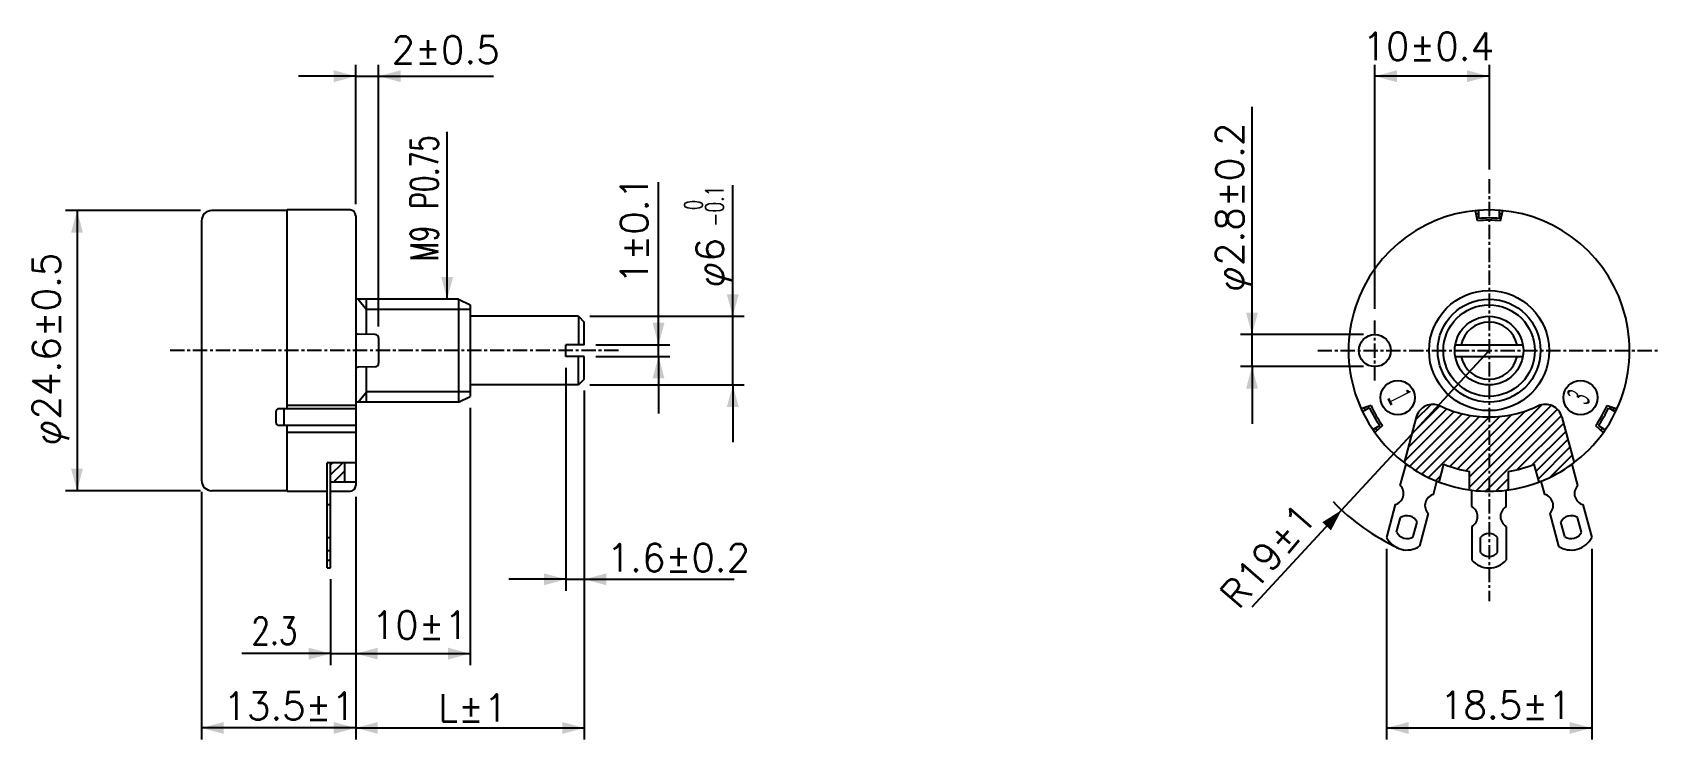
# Model space of a CAD drawing. Extents: x 227 to 370, y 140 to 279.
# Drawn here: x 227.2 to 369.7, y 216.9 to 278.7 of the extents above; entities outside this region: 1.
import ezdxf
from ezdxf.enums import TextEntityAlignment as Align

# ---------------------------------------------------------------- set-up
doc = ezdxf.new("R2010")
doc.units = 0
doc.linetypes.add('CENTER', pattern=[2, 1.25, -0.25, 0.25, -0.25])
doc.layers.get('0').update_dxf_attribs({"linetype": 'CONTINUOUS'})
for name, color, linetype in [('CENTER', 7, 'CONTINUOUS'), ('LINE', 7, 'CONTINUOUS'), ('SUNPOU', 7, 'CONTINUOUS')]:
    doc.layers.add(name, color=color, linetype=linetype)
doc.styles.get("Standard").update_dxf_attribs({"font": 'TXT', "bigfont": 'BIGFONT'})

# ---------------------------------------------------------------- blocks, each defined once
blk = doc.blocks.new('*X0')
at = {"color": 0}
for p, q in [((347.29, 241.23), (351.65, 245.58)), ((347.61, 242.43), (351, 245.82)), ((347.73, 240.78), (352.34, 245.39)), ((348.26, 244.85), (349.62, 246.21)), ((348.26, 240.43), (353.07, 245.24)), ((348.41, 244.11), (350.38, 246.09)), ((348.82, 240.1), (353.86, 245.14)), ((349.41, 239.8), (354.7, 245.1)), ((354.7, 241.56), (359.32, 246.18)), ((354.7, 240.68), (360.14, 246.12)), ((354.7, 239.8), (360.68, 245.78)), ((354.7, 242.45), (357.88, 245.63)), ((354.7, 243.33), (356.67, 245.3)), ((354.7, 238.91), (361.03, 245.24)), ((354.7, 244.21), (355.64, 245.15)), ((354.7, 245.1), (354.71, 245.11)), ((347.94, 243.64), (348.41, 244.11)), ((351.26, 240.78), (354.7, 244.21)), ((357.17, 240.5), (361.22, 244.55)), ((358.44, 240.88), (361.41, 243.85)), ((351.94, 240.57), (354.7, 243.33)), ((352.66, 240.4), (354.7, 242.45)), ((358.82, 240.38), (361.59, 243.15)), ((359, 239.68), (361.78, 242.46)), ((353, 239.86), (354.7, 241.56)), ((360.03, 239.82), (361.97, 241.76)), ((350.02, 239.53), (350.48, 240)), ((353, 238.98), (354.7, 240.68)), ((353.56, 238.66), (354.7, 239.8)), ((355.29, 238.62), (356.4, 239.73)), ((354.4, 238.61), (354.7, 238.91)), ((356.26, 238.71), (356.4, 238.84))]:
    blk.add_line(p, q, dxfattribs=at)
blk = doc.blocks.new('*X1')
at = {"color": 0}
for p, q in [((253.3, 240.04), (254.37, 241.11)), ((253.3, 240.93), (253.49, 241.11)), ((253.55, 239.41), (254.5, 240.36)), ((254.44, 239.41), (254.5, 239.47))]:
    blk.add_line(p, q, dxfattribs=at)

msp = doc.modelspace()

# ---------------------------------------------------------------- linework, layer by layer
at = {"linetype": 'CONTINUOUS'}
for p, q in [((242, 262.26), (242, 239.56)), ((249.5, 263.16), (242.9, 263.16)), ((353.8, 262.47), (353.8, 263.17)), ((355.6, 262.47), (355.6, 263.17)), ((275, 253.91), (265.5, 253.91)), ((275, 253.91), (275.5, 253.41)), ((275, 253.91), (275, 251.41)), ((275.5, 251.41), (275.5, 253.41)), ((275.5, 251.41), (273.9, 251.41)), ((273.9, 250.41), (273.9, 251.41)), ((351.74, 251.41), (357.66, 251.41)), ((275.5, 250.41), (273.9, 250.41)), ((275, 247.91), (275, 250.41)), ((275.5, 248.41), (275.5, 250.41)), ((351.74, 250.41), (357.66, 250.41)), ((275.5, 248.41), (275, 247.91)), ((275, 247.91), (265.5, 247.91)), ((248.5, 245.53), (248.5, 244.66)), ((249.5, 245.83), (248.8, 245.83)), ((249.21, 245.83), (249.21, 244.36)), ((344.23, 245.9), (343.63, 245.55)), ((365.17, 245.9), (365.77, 245.55)), ((249.5, 244.36), (248.8, 244.36)), ((345.13, 244.35), (344.53, 243.99)), ((364.27, 244.35), (364.87, 243.99)), ((249.5, 238.66), (242.9, 238.66)), ((255.5, 238.11), (255.5, 216.91)), ((255.5, 224.41), (260.5, 224.41))]:
    msp.add_line(p, q, dxfattribs=at)
at = {"linetype": 'CENTER'}
msp.add_line((344.7, 248.29), (344.7, 253.57), dxfattribs=at)
at = {"linetype": 'CONTINUOUS'}
msp.add_circle((354.7, 250.91), 3, dxfattribs=at)
for centre, radius, start, end in [((242.9, 262.26), 0.9, 90, 180), ((255, 262.71), 0.5, 0, 90), ((354.7, 250.91), 11.6, 85.5502, 94.4498), ((354.7, 250.91), 2.5, 11.537, 168.463), ((354.7, 250.91), 2.5, 191.537, 348.463), ((248.8, 245.53), 0.3, 90, 180), ((354.7, 250.91), 11.6, 205.5502, 214.4498), ((354.7, 250.91), 11.6, 325.5502, 334.4498), ((248.8, 244.66), 0.3, 180, 270), ((242.9, 239.56), 0.9, 180, 270)]:
    msp.add_arc(centre, radius, start, end, dxfattribs=at)
for points in [[(346.63, 275.43), (346.63, 274.39), (344.7, 274.91)], [(352.77, 274.39), (352.77, 275.43), (354.7, 274.91)], [(333.43, 254.24), (334.47, 254.24), (333.95, 252.31)], [(334.47, 247.58), (333.43, 247.58), (333.95, 249.51)], [(340.86, 235.19), (340.1, 235.9), (341.79, 236.96)], [(257.43, 224.93), (257.43, 223.89), (255.5, 224.41)], [(347.65, 218.43), (347.65, 217.39), (345.72, 217.91)], [(361.75, 217.39), (361.75, 218.43), (363.68, 217.91)]]:
    msp.add_solid(points)
at = {"layer": 'CENTER', "linetype": 'CENTER'}
for p, q in [((354.7, 265.91), (354.7, 229.01)), ((278.5, 250.91), (239, 250.91)), ((339.7, 250.91), (369.7, 250.91))]:
    msp.add_line(p, q, dxfattribs=at)
at = {"layer": 'LINE', "linetype": 'CONTINUOUS'}
for p, q in [((249.5, 245.83), (249.5, 263.21)), ((255, 263.21), (249.5, 263.21)), ((255.5, 262.71), (255.5, 239.11)), ((264.5, 255.41), (255.5, 255.41)), ((255.7, 255.41), (256.45, 254.51)), ((256.45, 252.33), (256.45, 255.41)), ((264.5, 255.41), (265.5, 254.91)), ((264.5, 255.41), (264.5, 246.41)), ((265.5, 254.91), (265.5, 246.91)), ((257.21, 252.31), (255.7, 252.35)), ((257.5, 252.01), (257.5, 249.8)), ((257.21, 249.5), (255.7, 249.46)), ((256.45, 246.41), (256.45, 249.48)), ((255.7, 246.41), (256.45, 247.31)), ((264.5, 246.41), (265.5, 246.91)), ((255.5, 245.83), (249.5, 245.83)), ((264.5, 246.41), (255.5, 246.41)), ((255.5, 244.36), (249.5, 244.36)), ((249.5, 238.61), (249.5, 244.36)), ((255.5, 243.75), (249.5, 243.75)), ((255.5, 241.11), (253, 241.11)), ((253, 231.91), (253, 241.11)), ((253.3, 231.91), (253.3, 241.11)), ((254.5, 241.11), (254.5, 239.41)), ((346.93, 239.11), (347.43, 240.98)), ((350.33, 239.41), (350.74, 240.97)), ((359.07, 239.41), (358.66, 240.97)), ((362.47, 239.11), (361.97, 240.98)), ((255.5, 239.41), (253.3, 239.41)), ((349.83, 238.34), (350.14, 239.48)), ((353, 238.73), (353, 240.34)), ((356.4, 238.73), (356.4, 240.34)), ((359.57, 238.34), (359.26, 239.48)), ((249.5, 238.61), (253, 238.61)), ((253.3, 238.61), (255, 238.61)), ((353.2, 237.27), (353.2, 238.7)), ((356.2, 237.27), (356.2, 238.7)), ((253, 237.44), (253.3, 237.44)), ((346.48, 237.44), (345.72, 234.58)), ((349.38, 236.66), (348.62, 233.81)), ((360.02, 236.66), (360.78, 233.81)), ((362.92, 237.44), (363.68, 234.58)), ((346.61, 235.03), (346.96, 236.31)), ((348.06, 234.64), (348.41, 235.92)), ((353.2, 235.54), (353.2, 232.58)), ((356.2, 235.54), (356.2, 232.58)), ((361.34, 234.64), (360.99, 235.92)), ((362.79, 235.03), (362.44, 236.31)), ((253, 234.58), (253.3, 234.58)), ((353.95, 233.25), (353.95, 234.57)), ((355.45, 233.25), (355.45, 234.57)), ((253, 233.43), (253.3, 233.43)), ((253, 232.58), (253.3, 232.58)), ((253, 231.91), (253.3, 231.91))]:
    msp.add_line(p, q, dxfattribs=at)
for centre, radius in [((354.7, 250.91), 5.25), ((354.7, 250.91), 4.5), ((354.7, 250.91), 4), ((344.7, 250.91), 1.4), ((346.7, 246.8), 1.5), ((362.7, 246.8), 1.5)]:
    msp.add_circle(centre, radius, dxfattribs=at)
for centre, radius, start, end in [((354.7, 250.91), 12.3, 306.2128, 233.7872), ((255.7, 252.55), 0.2, 180, 268.5679), ((257.2, 252.01), 0.3, 0, 88.5679), ((255.7, 249.26), 0.2, 91.4321, 180), ((257.2, 249.8), 0.3, 271.4321, 0), ((354.7, 250.91), 10.7, 248.2884, 260.8582), ((354.7, 250.91), 10.7, 279.1418, 291.7116), ((354.7, 250.91), 12.3, 248.2274, 262.9953), ((354.7, 250.91), 12.3, 277.0047, 291.7726), ((255, 239.11), 0.5, 270, 0), ((346.22, 238.41), 1, 285, 45), ((350.09, 237.37), 1, 105, 225), ((359.31, 237.37), 1, 315, 75), ((363.18, 238.41), 1, 135, 255), ((352.7, 236.41), 1, 300, 60), ((356.7, 236.41), 1, 120, 240), ((347.51, 235.47), 1, 26.4096, 123.5904), ((361.89, 235.47), 1, 56.4096, 153.5904), ((347.51, 235.47), 2, 206.4096, 303.5904), ((347.51, 235.47), 1, 206.4096, 303.5904), ((354.7, 233.91), 1, 41.4096, 138.5904), ((361.89, 235.47), 2, 236.4096, 333.5904), ((361.89, 235.47), 1, 236.4096, 333.5904), ((354.7, 233.91), 2, 221.4096, 318.5904), ((354.7, 233.91), 1, 221.4096, 318.5904)]:
    msp.add_arc(centre, radius, start, end, dxfattribs=at)
at = {"layer": 'SUNPOU', "linetype": 'CONTINUOUS'}
for p, q in [((255.5, 263.71), (255.5, 275.91)), ((257.5, 253.01), (257.5, 275.91)), ((344.7, 254.57), (344.7, 275.91)), ((354.7, 275.91), (354.7, 266.75)), ((255.5, 274.91), (250.5, 274.91)), ((255.5, 274.91), (257.5, 274.91)), ((257.5, 274.91), (267.56, 274.91)), ((354.7, 274.91), (344.7, 274.91)), ((333.95, 252.31), (333.95, 272.23)), ((263.5, 255.41), (263.5, 270.03)), ((282, 251.41), (282, 265.64)), ((288.5, 253.91), (288.5, 265.38)), ((241.9, 263.16), (230.1, 263.16)), ((231.1, 263.16), (231.1, 238.66)), ((353.7, 262.26), (353.5, 263.15)), ((353.55, 262.91), (353.8, 262.91)), ((355.6, 262.91), (355.85, 262.91)), ((355.7, 262.26), (355.9, 263.15)), ((265.5, 254.51), (256.45, 254.51)), ((276, 253.91), (289.5, 253.91)), ((288.5, 247.91), (288.5, 253.91)), ((343.7, 252.31), (332.95, 252.31)), ((333.95, 249.51), (333.95, 252.31)), ((276.5, 251.41), (283, 251.41)), ((282, 250.41), (282, 251.41)), ((341.79, 236.96), (354.7, 250.91)), ((273.9, 249.41), (273.9, 229.91)), ((276.5, 250.41), (283, 250.41)), ((282, 250.41), (282, 245.41)), ((343.7, 249.51), (332.95, 249.51)), ((333.95, 249.51), (333.95, 244.51)), ((265.5, 247.31), (256.45, 247.31)), ((275.5, 247.41), (275.5, 216.91)), ((275.5, 247.41), (275.5, 229.91)), ((276, 247.91), (289.5, 247.91)), ((288.5, 247.91), (288.5, 242.91)), ((255.5, 246.1), (249.5, 246.1)), ((265.5, 245.91), (265.5, 223.41)), ((344.37, 246.1), (343.5, 245.83)), ((343.73, 245.9), (343.86, 245.69)), ((348.33, 245.1), (347.26, 241.11)), ((361.07, 245.1), (362.14, 241.11)), ((365.03, 246.1), (365.9, 245.83)), ((365.54, 245.69), (365.67, 245.9)), ((345.37, 244.36), (344.7, 243.75)), ((344.76, 244.13), (344.88, 243.92)), ((364.03, 244.36), (364.7, 243.75)), ((364.52, 243.92), (364.64, 244.13)), ((241.9, 238.66), (230.1, 238.66)), ((242, 238.56), (242, 216.91)), ((255.5, 238.11), (255.5, 216.91)), ((255.5, 238.11), (255.5, 223.41)), ((341.79, 236.96), (333.94, 228.47)), ((345.72, 233.58), (345.72, 216.91)), ((363.68, 233.58), (363.68, 216.91)), ((253.3, 230.91), (253.3, 223.41)), ((273.9, 230.91), (268.9, 230.91)), ((273.9, 230.91), (275.5, 230.91)), ((275.5, 230.91), (288.62, 230.91)), ((253.3, 224.41), (245.52, 224.41)), ((253.3, 224.41), (255.5, 224.41)), ((255.5, 224.41), (265.5, 224.41)), ((255.5, 217.91), (242, 217.91)), ((255.5, 217.91), (275.5, 217.91)), ((345.72, 217.91), (363.68, 217.91))]:
    msp.add_line(p, q, dxfattribs=at)
for centre, radius, start, end in [((354.7, 250.91), 11.4, 84.9676, 95.0324), ((354.7, 250.91), 11.4, 204.9676, 215.0324), ((349.78, 244.71), 1.5, 64.6632, 165), ((354.7, 255.11), 10, 244.6632, 270), ((354.7, 255.11), 10, 270, 295.3368), ((359.62, 244.71), 1.5, 15, 115.3368), ((354.7, 250.91), 11.4, 324.9676, 335.0324), ((354.7, 250.91), 12.3, 233.7872, 248.2274), ((354.7, 250.91), 12.3, 291.7726, 306.2128), ((354.7, 250.91), 12.3, 262.9953, 277.0047), ((354.7, 250.91), 19, 224.0343, 245.2493)]:
    msp.add_arc(centre, radius, start, end, dxfattribs=at)
at = {"layer": 'SUNPOU'}
for points in [[(253.57, 274.39), (253.57, 275.43), (255.5, 274.91)], [(259.43, 275.43), (259.43, 274.39), (257.5, 274.91)], [(231.62, 261.23), (230.58, 261.23), (231.1, 263.16)], [(262.98, 257.34), (264.02, 257.34), (263.5, 255.41)], [(287.98, 255.84), (289.02, 255.84), (288.5, 253.91)], [(281.48, 253.34), (282.52, 253.34), (282, 251.41)], [(282.52, 248.48), (281.48, 248.48), (282, 250.41)], [(289.02, 245.98), (287.98, 245.98), (288.5, 247.91)], [(230.58, 240.59), (231.62, 240.59), (231.1, 238.66)], [(271.97, 230.39), (271.97, 231.43), (273.9, 230.91)], [(277.43, 231.43), (277.43, 230.39), (275.5, 230.91)], [(251.37, 223.89), (251.37, 224.93), (253.3, 224.41)], [(257.43, 224.93), (257.43, 223.89), (255.5, 224.41)], [(263.57, 223.89), (263.57, 224.93), (265.5, 224.41)], [(243.93, 218.43), (243.93, 217.39), (242, 217.91)], [(253.57, 217.39), (253.57, 218.43), (255.5, 217.91)], [(257.43, 218.43), (257.43, 217.39), (255.5, 217.91)], [(273.57, 217.39), (273.57, 218.43), (275.5, 217.91)]]:
    msp.add_solid(points, dxfattribs=at)

# ---------------------------------------------------------------- block references
at = {"linetype": 'CONTINUOUS'}
msp.add_blockref('*X0', (0, 0), dxfattribs=at)
at = {"layer": 'SUNPOU', "linetype": 'CONTINUOUS'}
msp.add_blockref('*X1', (0, 0), dxfattribs=at)

# ---------------------------------------------------------------- texts
at = {"layer": 'SUNPOU'}
for s, height, p in [('2±0.5', 2.4, (258.63, 276.01)), ('10±0.4', 2.4, (343.62, 276.32)), ('1.6±0.2', 2.4, (277.47, 231.6)), ('10±1', 2.4, (256.89, 225.71)), ('13.5±1', 2.4, (243.91, 218.63)), ('18.5±1', 2.4, (350.4, 218.71)), ('L±1', 2.4, (262.7, 218.46)), ('ＲＶ２４ＹＮ', 5, (332.61, 139.31))]:
    msp.add_text(s, height=height, dxfattribs=at).set_placement(p)
for s, height, rotation, width, p, p2 in [('M9 P0.75', 2.4, 90, 0.712435, (262.7, 258.73), (262.7, 269.73)), (' 0', 1.6, 90, 0.984848, (285.86, 262.34), (285.86, 264.07)), ('-0.1', 1.6, 90, 0.9, (287.7, 261.75), (287.7, 265.35)), ('１', 2.4, 297, 0.9375, (345.45, 246.83), (345.99, 245.76)), ('３', 2.4, 63, 0.625, (363.41, 245.76), (363.95, 246.83))]:
    msp.add_text(s, height=height, rotation=rotation, dxfattribs=dict(at, width=width)).set_placement(p, p2, align=Align.FIT)
for s, p in [('φ2.8±0.2', (333.19, 256.05)), ('1±0.1', (281.07, 256.72)), ('φ6', (287.7, 256.43)), ('φ24.6±0.5', (229.61, 242.62))]:
    msp.add_text(s, height=2.4, rotation=90, dxfattribs=at).set_placement(p)
msp.add_text('R19±1', height=2.4, rotation=49.1214, dxfattribs=at).set_placement((330.95, 229.75), align=Align.TOP_LEFT)
at = {"layer": 'SUNPOU', "width": 0.833334}
msp.add_text('2.3', height=2.4, dxfattribs=at).set_placement((246.38, 225.21), (250.38, 225.21), align=Align.FIT)

doc.saveas('drawing.dxf')
